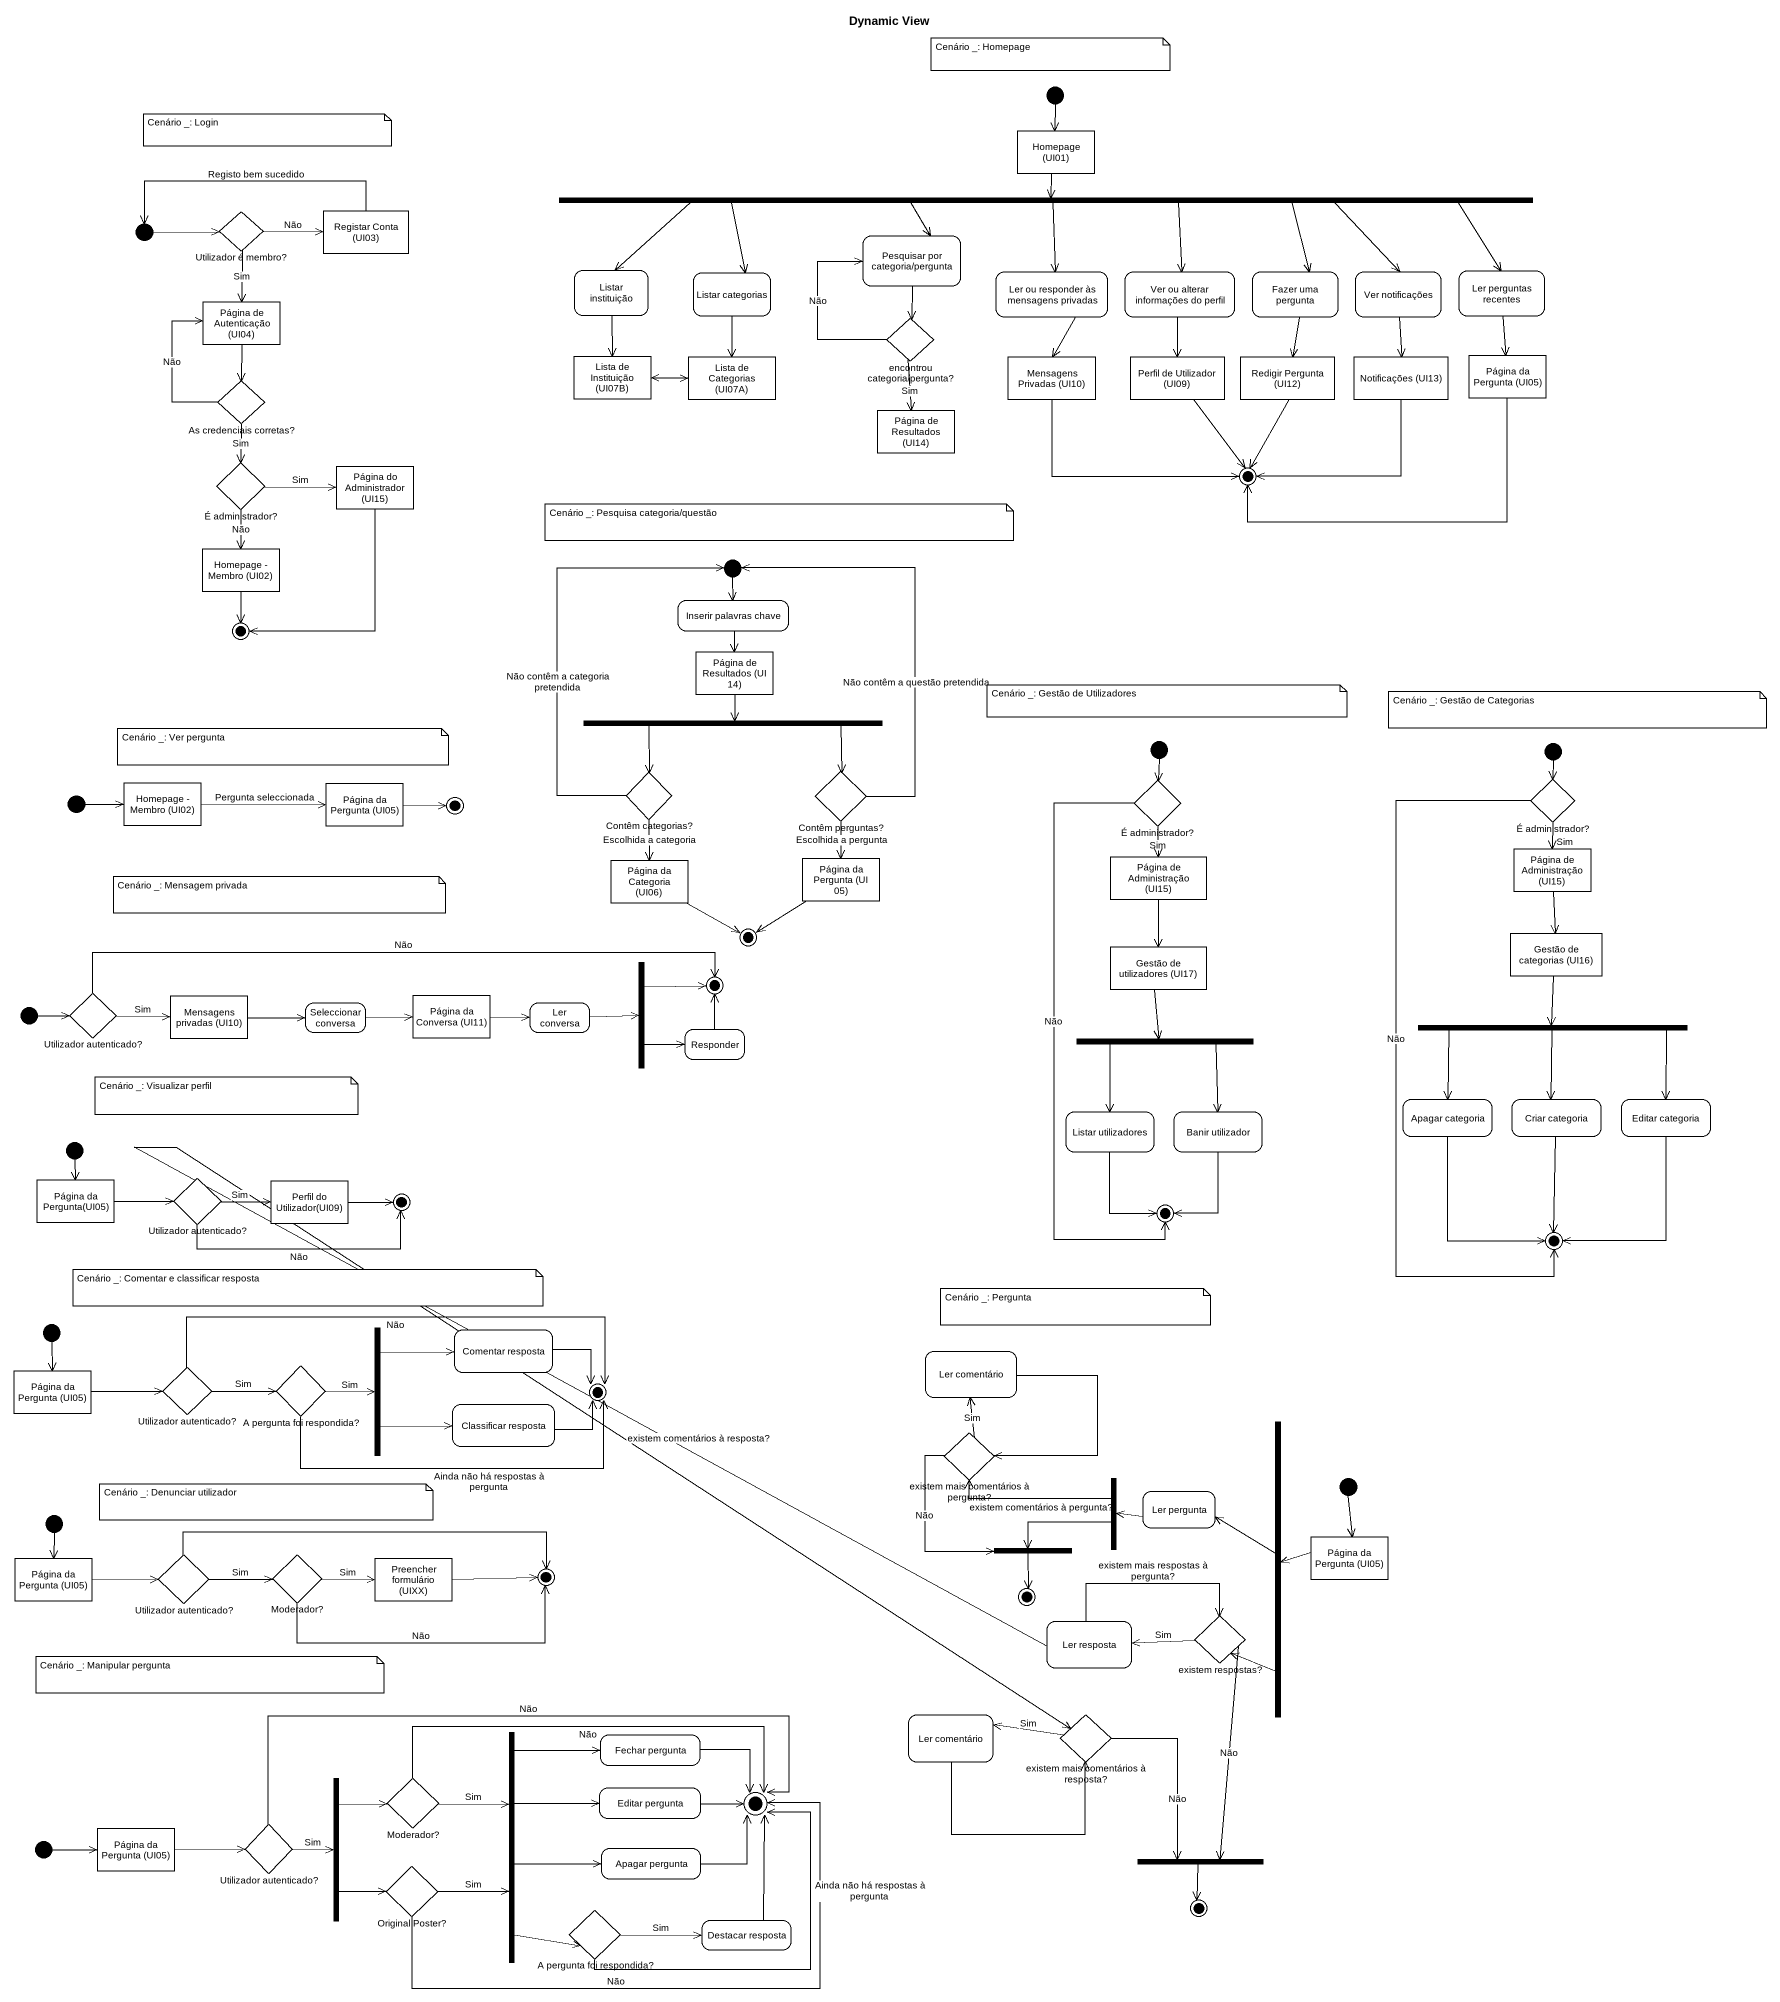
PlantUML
@startuml
title Dynamic View
hide empty description
state initial1 <<start>>
state "Homepage (UI01)" as Homepage_UI01 <<object>>
state "Utilizador é membro?" as Utilizador_é_membro <<choice>>
state "Registar Conta (UI03)" as Registar_Conta_UI03 <<object>>
state fork1 <<fork>>
state initial2 <<start>>
state "Pesquisar por categoria/pergunta" as Pesquisar_por_categoria
state "Listar instituição" as Listar_instituição
state "Listar categorias" as Listar_categorias
state "Ler ou responder às mensagens privadas" as Ler_ou_responder_às
state "Ver ou alterar informações do perfil" as Ver_ou_alterar_informações
state "Fazer uma pergunta" as Fazer_uma_pergunta
state "Ver notificações" as Ver_notificações
state "Ler perguntas recentes" as Ler_perguntas_recentes
state "Página de Autenticação (UI04)" as Página_de_Autenticação_UI04 <<object>>
state "encontrou categoria/pergunta?" as encontrou_categoria_pergunta <<choice>>
state "Lista de Instituição (UI07B)" as Lista_de_Instituição_UI07B <<object>>
state "Lista de Categorias (UI07A)" as Lista_de_Categorias_UI07A <<object>>
state "Mensagens Privadas (UI10)" as Mensagens_Privadas_UI10 <<object>>
state "Perfil de Utilizador (UI09)" as Perfil_de_Utilizador_UI09 <<object>>
state "Redigir Pergunta (UI12)" as Redigir_Pergunta_UI12 <<object>>
state "Notificações (UI13)" as Notificações_UI13 <<object>>
state "Página da Pergunta (UI05)" as Página_da_Pergunta_UI05 <<object>>
state "As credenciais corretas?" as As_credenciais_corretas <<choice>>
state "Página de Resultados (UI14)" as Página_de_Resultados_UI14 <<object>>
state "É administrador?" as É_administrador <<choice>>
state "Página do Administrador (UI15)" as Página_do_Administrador_UI15 <<object>>
state final1 <<end>>
state "Homepage - Membro (UI02)" as Homepage_Membro_UI02 <<object>>
state initial3 <<start>>
state final2 <<end>>
state "Inserir palavras chave" as Inserir_palavras_chave
state "Página de Resultados (UI 14)" as Página_de_Resultados_UI_14 <<object>>
state fork2 <<fork>>
state initial4 <<start>>
state initial5 <<start>>
state "Homepage - Membro (UI02)" as Homepage_Membro_UI02_2 <<object>>
state "Página da Pergunta (UI05)" as Página_da_Pergunta_UI05_2 <<object>>
state "Contêm categorias?" as Contêm_categorias <<choice>>
state "Contêm perguntas?" as Contêm_perguntas <<choice>>
state "É administrador?" as É_administrador_2 <<choice>>
state "É administrador?" as É_administrador_3 <<choice>>
state initial6 <<start>>
state final3 <<end>>
state "Página da Categoria (UI06)" as Página_da_Categoria_UI06 <<object>>
state "Página da Pergunta (UI 05)" as Página_da_Pergunta_UI_05 <<object>>
state "Página de Administração (UI15)" as Página_de_Administração_UI15 <<object>>
state "Página de Administração (UI15)" as Página_de_Administração_UI15_2 <<object>>
state final4 <<end>>
state "Gestão de utilizadores (UI17)" as Gestão_de_utilizadores_UI17 <<object>>
state "Gestão de categorias (UI16)" as Gestão_de_categorias_UI16 <<object>>
state fork3 <<fork>>
state final5 <<end>>
state initial7 <<start>>
state "Utilizador autenticado?" as Utilizador_autenticado <<choice>>
state "Mensagens privadas (UI10)" as Mensagens_privadas_UI10 <<object>>
state "Seleccionar conversa" as Seleccionar_conversa
state "Página da Conversa (UI11)" as Página_da_Conversa_UI11 <<object>>
state "Ler conversa" as Ler_conversa
state Responder
state fork4 <<fork>>
state fork5 <<fork>>
state "Apagar categoria" as Apagar_categoria
state "Criar categoria" as Criar_categoria
state "Editar categoria" as Editar_categoria
state "Listar utilizadores" as Listar_utilizadores
state "Banir utilizador" as Banir_utilizador
state initial8 <<start>>
state "Utilizador autenticado?" as Utilizador_autenticado_2 <<choice>>
state "Página da Pergunta(UI05)" as Página_da_Pergunta_UI05_3 <<object>>
state "Perfil do Utilizador(UI09)" as Perfil_do_Utilizador_UI09 <<object>>
state final6 <<end>>
state final7 <<end>>
state final8 <<end>>
state initial9 <<start>>
state fork6 <<fork>>
state "Comentar resposta" as Comentar_resposta
state "Página da Pergunta (UI05)" as Página_da_Pergunta_UI05_4 <<object>>
state "Utilizador autenticado?" as Utilizador_autenticado_3 <<choice>>
state "A pergunta foi respondida?" as A_pergunta_foi_respondida <<choice>>
state "Ler comentário" as Ler_comentário
state "Classificar resposta" as Classificar_resposta
state final9 <<end>>
state "existem mais comentários à pergunta?" as existem_mais_comentários_à <<choice>>
state fork7 <<fork>>
state fork8 <<fork>>
state initial10 <<start>>
state initial11 <<start>>
state "Ler pergunta" as Ler_pergunta
state "Página da Pergunta (UI05)" as Página_da_Pergunta_UI05_5 <<object>>
state "Utilizador autenticado?" as Utilizador_autenticado_4 <<choice>>
state "Moderador?" as Moderador <<choice>>
state "Preencher formulário (UIXX)" as Preencher_formulário_UIXX <<object>>
state fork9 <<join>>
state "Página da Pergunta (UI05)" as Página_da_Pergunta_UI05_6 <<object>>
state final10 <<end>>
state final11 <<end>>
state "Ler resposta" as Ler_resposta
state "existem respostas?" as existem_respostas <<choice>>
state "Ler comentário" as Ler_comentário_2
state "existem mais comentários à resposta?" as existem_mais_comentários_à_2 <<choice>>
state fork10 <<fork>>
state "Fechar pergunta" as Fechar_pergunta
state fork11 <<fork>>
state "Moderador?" as Moderador_2 <<choice>>
state "Editar pergunta" as Editar_pergunta
state final12 <<end>>
state "Página da Pergunta (UI05)" as Página_da_Pergunta_UI05_7 <<object>>
state "Utilizador autenticado?" as Utilizador_autenticado_5 <<choice>>
state initial12 <<start>>
state "Original Poster?" as Original_Poster <<choice>>
state "Apagar pergunta" as Apagar_pergunta
state fork12 <<join>>
state "A pergunta foi respondida?" as A_pergunta_foi_respondida_2 <<choice>>
state final13 <<end>>
state "Destacar resposta" as Destacar_resposta
initial1 --> Homepage_UI01
Homepage_UI01 --> fork1
Utilizador_é_membro -right-> Registar_Conta_UI03 : Não
Utilizador_é_membro --> Página_de_Autenticação_UI04 : Sim
Registar_Conta_UI03 -left-> initial2 : Registo bem sucedido
fork1 -left-> Pesquisar_por_categoria
fork1 -left-> Listar_instituição
fork1 -left-> Listar_categorias
fork1 --> Ler_ou_responder_às
fork1 --> Ver_ou_alterar_informações
fork1 -right-> Fazer_uma_pergunta
fork1 -right-> Ver_notificações
fork1 -right-> Ler_perguntas_recentes
initial2 -right-> Utilizador_é_membro
Pesquisar_por_categoria --> encontrou_categoria_pergunta
Listar_instituição --> Lista_de_Instituição_UI07B
Listar_categorias --> Lista_de_Categorias_UI07A
Ler_ou_responder_às --> Mensagens_Privadas_UI10
Ver_ou_alterar_informações --> Perfil_de_Utilizador_UI09
Fazer_uma_pergunta --> Redigir_Pergunta_UI12
Ver_notificações --> Notificações_UI13
Ler_perguntas_recentes --> Página_da_Pergunta_UI05
Página_de_Autenticação_UI04 --> As_credenciais_corretas
encontrou_categoria_pergunta -up-> Pesquisar_por_categoria : Não
encontrou_categoria_pergunta --> Página_de_Resultados_UI14 : Sim
Lista_de_Instituição_UI07B -right-> Lista_de_Categorias_UI07A
Lista_de_Categorias_UI07A -left-> Lista_de_Instituição_UI07B
Mensagens_Privadas_UI10 -right-> final1
Perfil_de_Utilizador_UI09 --> final1
Redigir_Pergunta_UI12 --> final1
Notificações_UI13 --> final1
Página_da_Pergunta_UI05 -left-> final1
As_credenciais_corretas -up-> Página_de_Autenticação_UI04 : Não
As_credenciais_corretas --> É_administrador : Sim
É_administrador -right-> Página_do_Administrador_UI15 : Sim
É_administrador --> Homepage_Membro_UI02 : Não
Página_do_Administrador_UI15 --> final2
Homepage_Membro_UI02 --> final2
initial3 --> Inserir_palavras_chave
Inserir_palavras_chave --> Página_de_Resultados_UI_14
Página_de_Resultados_UI_14 --> fork2
fork2 --> Contêm_categorias
fork2 --> Contêm_perguntas
initial4 --> É_administrador_2
initial5 --> É_administrador_3
Homepage_Membro_UI02_2 -right-> Página_da_Pergunta_UI05_2 : Pergunta seleccionada
Página_da_Pergunta_UI05_2 -right-> final3
Contêm_categorias -up-> initial3 : Não contêm a categoria pretendida
Contêm_categorias --> Página_da_Categoria_UI06 : Escolhida a categoria
Contêm_perguntas -up-> initial3 : Não contêm a questão pretendida
Contêm_perguntas --> Página_da_Pergunta_UI_05 : Escolhida a pergunta
É_administrador_2 --> Página_de_Administração_UI15 : Sim
É_administrador_2 --> final7 : Não
É_administrador_3 --> Página_de_Administração_UI15_2 : Sim
É_administrador_3 --> final8 : Não
initial6 -right-> Homepage_Membro_UI02_2
Página_da_Categoria_UI06 -right-> final4
Página_da_Pergunta_UI_05 --> final4
Página_de_Administração_UI15 --> Gestão_de_utilizadores_UI17
Página_de_Administração_UI15_2 --> Gestão_de_categorias_UI16
Gestão_de_utilizadores_UI17 --> fork4
Gestão_de_categorias_UI16 --> fork5
fork3 -right-> final5
fork3 -right-> Responder
initial7 -right-> Utilizador_autenticado
Utilizador_autenticado -right-> final5 : Não
Utilizador_autenticado -right-> Mensagens_privadas_UI10 : Sim
Mensagens_privadas_UI10 -right-> Seleccionar_conversa
Seleccionar_conversa -right-> Página_da_Conversa_UI11
Página_da_Conversa_UI11 -right-> Ler_conversa
Ler_conversa -right-> fork3
Responder -up-> final5
fork4 --> Listar_utilizadores
fork4 --> Banir_utilizador
fork5 --> Apagar_categoria
fork5 --> Criar_categoria
fork5 --> Editar_categoria
Apagar_categoria --> final8
Criar_categoria --> final8
Editar_categoria --> final8
Listar_utilizadores --> final7
Banir_utilizador --> final7
initial8 --> Página_da_Pergunta_UI05_3
Utilizador_autenticado_2 -right-> Perfil_do_Utilizador_UI09 : Sim
Utilizador_autenticado_2 -right-> final6 : Não
Página_da_Pergunta_UI05_3 -right-> Utilizador_autenticado_2
Perfil_do_Utilizador_UI09 -right-> final6
initial9 --> Página_da_Pergunta_UI05_4
fork6 -right-> Comentar_resposta
fork6 -right-> Classificar_resposta
Comentar_resposta -right-> final9
Página_da_Pergunta_UI05_4 -right-> Utilizador_autenticado_3
Utilizador_autenticado_3 -right-> A_pergunta_foi_respondida : Sim
Utilizador_autenticado_3 -right-> final9 : Não
A_pergunta_foi_respondida -right-> fork6 : Sim
A_pergunta_foi_respondida -right-> final9 : Ainda não há respostas à pergunta
Ler_comentário --> existem_mais_comentários_à
Classificar_resposta -right-> final9
existem_mais_comentários_à -up-> Ler_comentário : Sim
existem_mais_comentários_à --> fork9 : Não
fork7 -up-> Ler_pergunta
fork7 --> existem_respostas
fork8 -left-> existem_mais_comentários_à : existem comentários à pergunta?
fork8 -left-> fork9
initial10 --> Página_da_Pergunta_UI05_6
initial11 --> Página_da_Pergunta_UI05_5
Ler_pergunta -left-> fork8
Página_da_Pergunta_UI05_5 -right-> Utilizador_autenticado_4
Utilizador_autenticado_4 -right-> Moderador : Sim
Utilizador_autenticado_4 -right-> final10
Moderador -right-> Preencher_formulário_UIXX : Sim
Moderador -right-> final10 : Não
Preencher_formulário_UIXX -right-> final10
fork9 --> final11
Página_da_Pergunta_UI05_6 -left-> fork7
Ler_resposta -right-> existem_respostas : existem mais respostas à pergunta?
Ler_resposta --> existem_mais_comentários_à_2 : existem comentários à resposta?
existem_respostas -left-> Ler_resposta : Sim
existem_respostas --> fork12 : Não
Ler_comentário_2 -right-> existem_mais_comentários_à_2
existem_mais_comentários_à_2 -left-> Ler_comentário_2 : Sim
existem_mais_comentários_à_2 --> fork12 : Não
fork10 -up-> Fechar_pergunta
fork10 -right-> Editar_pergunta
fork10 -right-> Apagar_pergunta
fork10 --> A_pergunta_foi_respondida_2
Fechar_pergunta -right-> final12
fork11 -up-> Moderador_2
fork11 -right-> Original_Poster
Moderador_2 -right-> fork10 : Sim
Moderador_2 -right-> final12 : Não
Editar_pergunta -right-> final12
Página_da_Pergunta_UI05_7 -right-> Utilizador_autenticado_5
Utilizador_autenticado_5 -right-> fork11 : Sim
Utilizador_autenticado_5 -right-> final12 : Não
initial12 -right-> Página_da_Pergunta_UI05_7
Original_Poster -right-> fork10 : Sim
Original_Poster -right-> final12 : Não
Apagar_pergunta -right-> final12
fork12 --> final13
A_pergunta_foi_respondida_2 -up-> final12 : Ainda não há respostas à pergunta
A_pergunta_foi_respondida_2 -right-> Destacar_resposta : Sim
Destacar_resposta -up-> final12
note as N1
  Cenário _: Homepage
end note
note as N2
  Cenário _: Login
end note
note as N3
  Cenário _: Pesquisa categoria/questão
end note
note as N4
  Cenário _: Gestão de Utilizadores
end note
note as N5
  Cenário _: Gestão de Categorias
end note
note as N6
  Cenário _: Ver pergunta
end note
note as N7
  Cenário _: Mensagem privada
end note
note as N8
  Cenário _: Visualizar perfil
end note
note as N9
  Cenário _: Comentar e classificar resposta
end note
note as N10
  Cenário _: Pergunta
end note
note as N11
  Cenário _: Denunciar utilizador
end note
note as N12
  Cenário _: Manipular pergunta
end note
@enduml
